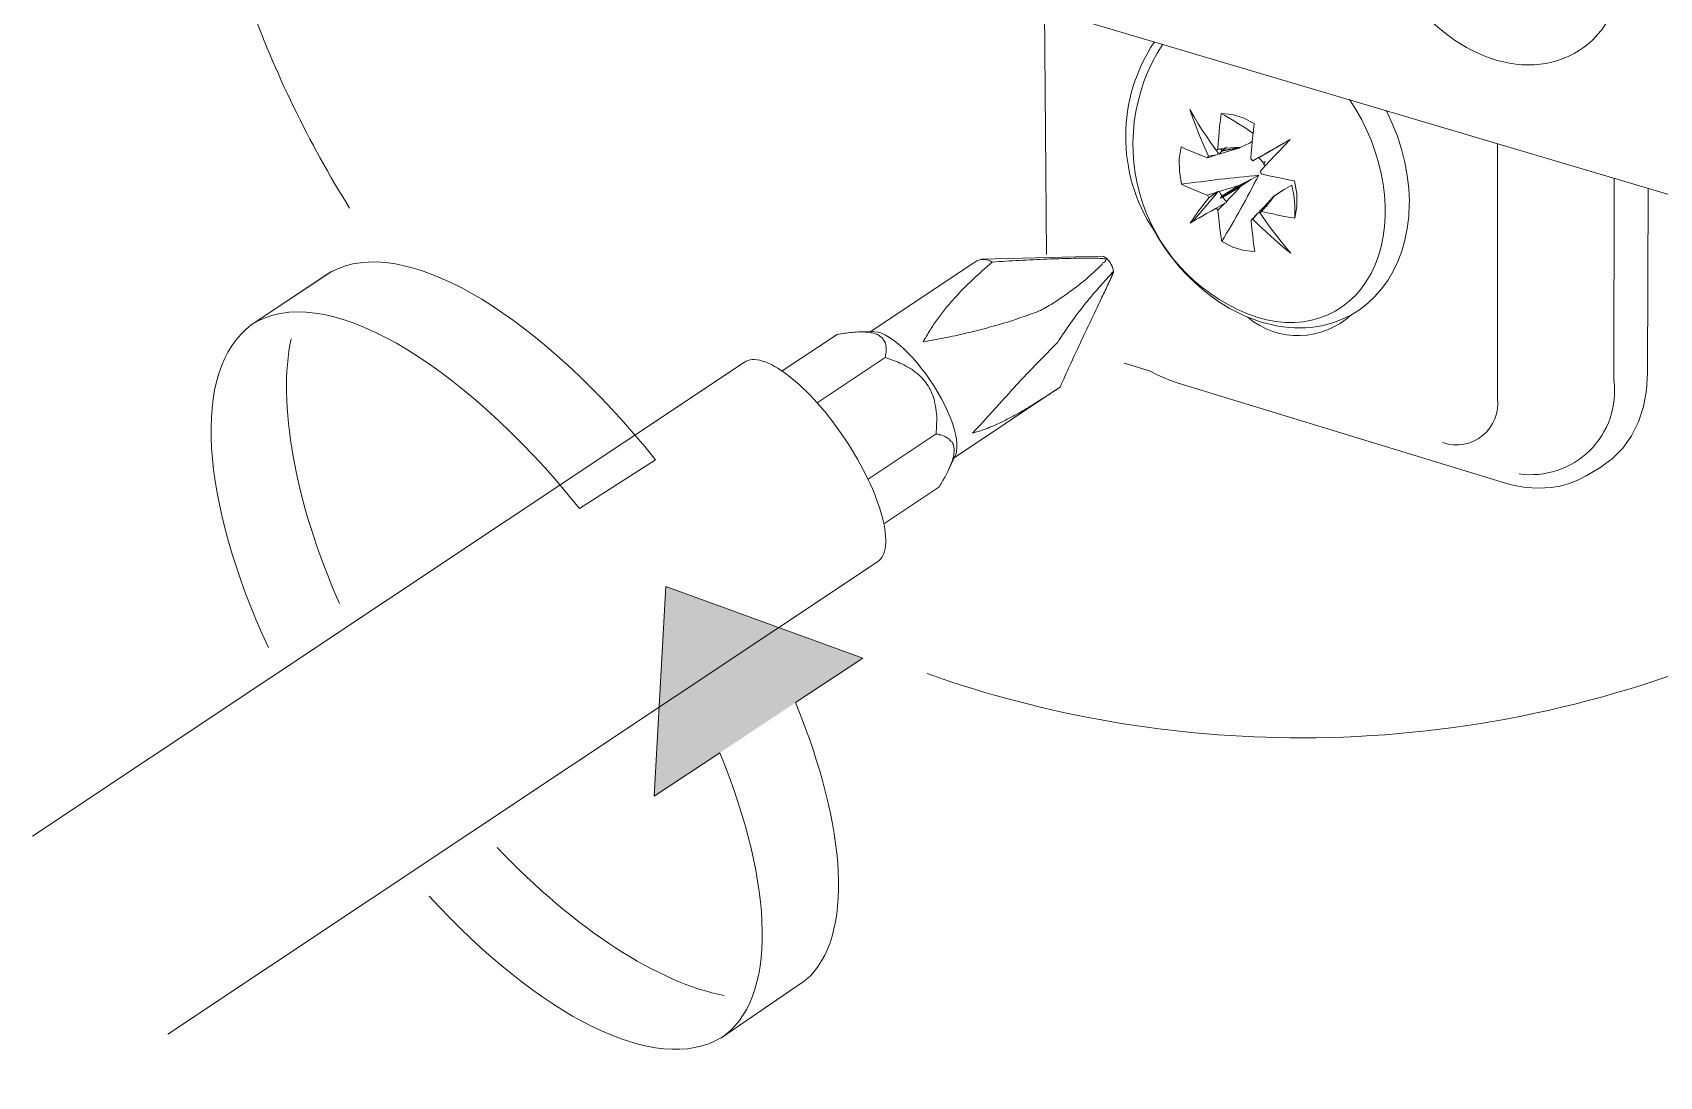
# Model space of a CAD drawing. Header units: metres. Extents: x -8.4 to 7.9, y -3.9 to 2.
# Drawn here: x 1.2531 to 1.3845, y -1.8803 to -1.796 of the extents above; entities that cross this region are included whole.
import ezdxf

# ---------------------------------------------------------------- set-up
doc = ezdxf.new("R2010")
doc.units = ezdxf.units.M
doc.header["$MEASUREMENT"] = 0
for name, color, linetype, lineweight in [('PDF15_Geometry_Num_Penna__1', 255, 'Continuous', 18), ('PDF15_Geometry_Num_Penna__7', 7, 'Continuous', 18), ('PDF15_Solid Fills_Num_Penna__7', 7, 'Continuous', 18)]:
    doc.layers.add(name, color=color, linetype=linetype, lineweight=lineweight)

msp = doc.modelspace()

# ---------------------------------------------------------------- hatches: boundary and pattern name
at = {"layer": 'PDF15_Geometry_Num_Penna__7', "linetype": 'Continuous', "lineweight": 18}
for points in [[(1.304266723870578, -1.840758711863838), (1.303319558563754, -1.857703438714881), (1.320161526976462, -1.846551908260386)], [(1.315579093757794, -1.872537893290662), (1.308695763866291, -1.877252870018594), (1.315282732302059, -1.87276277057617)]]:
    msp.add_hatch(color=7, dxfattribs=at).paths.add_polyline_path(points)
at = {"layer": 'PDF15_Solid Fills_Num_Penna__7', "linetype": 'Continuous', "lineweight": 18}
msp.add_hatch(color=7, dxfattribs=at).paths.add_polyline_path([(1.277845578801717, -1.815074151650339), (1.277229027833504, -1.81535562057061), (1.270799920273656, -1.819634246009443)])

# ---------------------------------------------------------------- linework, layer by layer
at = {"layer": 'PDF15_Geometry_Num_Penna__1', "color": 255, "linetype": 'Continuous', "lineweight": 18, "flags": 128}
for points in [[(1.277845578801717, -1.815074151650339), (1.277229027833504, -1.81535562057061), (1.270799920273656, -1.819634246009443)], [(1.297304165639098, -1.834459765063946), (1.30342499771484, -1.830519200180148)], [(1.308627258203157, -1.854190289598902), (1.303319558563754, -1.857703438714881), (1.304266723819271, -1.840758711863838), (1.320161526920095, -1.84655190815937), (1.314740644011166, -1.850138030699123)], [(1.315579093757794, -1.872537893290662), (1.315282732302059, -1.87276277057617), (1.308695763866291, -1.877252870018594)]]:
    msp.add_lwpolyline(points, dxfattribs=at)
at = {"layer": 'PDF15_Geometry_Num_Penna__1', "color": 255, "linetype": 'Continuous', "lineweight": 18}
for points in [[(1.30342499771484, -1.830519200180148), (1.294219921544485, -1.819050458619251), (1.283750469113229, -1.812588587481382), (1.277845578801717, -1.815074151650339)], [(1.30342499771484, -1.830519200180148), (1.294219921544485, -1.819050458619251), (1.283750469113229, -1.812588587481382), (1.277845578801717, -1.815074151650339)], [(1.270799920273656, -1.819634246009443), (1.276436744946814, -1.815882816326039), (1.287580829234594, -1.822401279098671), (1.297304165639098, -1.834459765063946)], [(1.270799920273656, -1.819634246009443), (1.276436744946814, -1.815882816326039), (1.287580829234594, -1.822401279098671), (1.297304165639098, -1.834459765063946)], [(1.314740644011166, -1.850138030699123), (1.318858430066987, -1.860199427658663), (1.319525615655778, -1.86910069610555), (1.315579093757794, -1.872537893290662)], [(1.314740644011166, -1.850138030699123), (1.318858430066987, -1.860199427658663), (1.319525615655778, -1.86910069610555), (1.315579093757794, -1.872537893290662)], [(1.308695763866291, -1.877252870018594), (1.313345213438181, -1.874158201149155), (1.313010131390239, -1.864953124978801), (1.308627258203156, -1.854190289598902)], [(1.308695763866291, -1.877252870018594), (1.313345213438181, -1.874158201149155), (1.313010131390239, -1.864953124978801), (1.308627258203156, -1.854190289598902)]]:
    msp.add_open_spline(points, degree=3, dxfattribs=at)
at = {"layer": 'PDF15_Geometry_Num_Penna__7', "color": 7, "linetype": 'Continuous', "lineweight": 18, "flags": 128}
for points in [[(1.32535797931958, -1.84780020048197, 0.0855698014119032), (1.355610675861335, -1.852984292077019, 0.4142274916396125), (1.446048575974122, -1.762544902710688, 0.4142096119965874), (1.355610675861335, -1.672108491851448, 0.305822266815929), (1.27171655583147, -1.728712040643365)], [(1.367001976237818, -1.829137768590499, 0.55948783518606), (1.37139542312508, -1.825556411662094), (1.37139542312508, -1.804977906157813)], [(1.34799210149397, -1.809158538713292), (1.347607874078996, -1.809009613358652), (1.347247474720765, -1.80886515576465), (1.346918349687009, -1.808726655184834), (1.346604117188717, -1.808594111619203), (1.346266056633682, -1.808445186264563), (1.345892253993533, -1.808273922106725, -0.01131451323626288), (1.352126865040221, -1.807543592167566)], [(1.350692713875028, -1.808422251759948), (1.351380749013469, -1.807971007935386), (1.352126865040221, -1.807543592167566, -0.01693269565457879), (1.349145230514955, -1.81289209735414), (1.34907672485182, -1.812443832036671), (1.349020133217056, -1.812034287311409), (1.348975455610664, -1.811650059896435), (1.348930778004272, -1.811256896960183), (1.348884611144333, -1.810829481192364), (1.348839933537941, -1.810364834085884), (1.348772917128353, -1.810285903647924), (1.3486926463622, -1.810207271060674), (1.348286080144031, -1.810432148346182), (1.3479256807858, -1.810634686828493), (1.347608469780415, -1.810829779043073), (1.347292748028576, -1.811007000215095), (1.346953198219995, -1.811199113922582), (1.346604712890136, -1.811406120165533), (1.346841504204014, -1.811054656328581), (1.347078295517893, -1.810713617266453), (1.347304662056947, -1.810400874021707), (1.347541453370827, -1.810082173762775), (1.347800583487902, -1.809745602461287), (1.348093966436545, -1.809359885792767), (1.348049288830152, -1.809260105805158), (1.347992697195389, -1.809158836564002), (1.348749237996965, -1.80891906674303), (1.348093966436545, -1.809359885792767)], [(1.355029718052881, -1.807992155335745), (1.355198003703625, -1.809055482367881), (1.355209917731996, -1.810071153286532), (1.355041632081252, -1.811022786302687, 0.07679904959812973), (1.354792628888293, -1.808343470247343), (1.354046512861542, -1.808773864522255)], [(1.373146040668885, -1.831665925410874, 0.496014873840391), (1.380802293150973, -1.824100517395124), (1.38083654598254, -1.807779787780027)], [(1.326199854349366, -1.819163939739488, -0.009259118009686677), (1.326846190388506, -1.818313575964488, -0.01655572557823337), (1.327544650301772, -1.817506400542333, -0.02205211148077184), (1.329024968326904, -1.815985872671451, -0.01328758923630952), (1.330615491114469, -1.814559167773991, 0.2499753900258008), (1.329364667060839, -1.814453877548259), (1.329059370083825, -1.81466088379121), (1.320755292309048, -1.820187503701935)], [(1.338893804802893, -1.814251041215239, 0.01152282210516216), (1.336951818178375, -1.814256998229424, 0.003790367608271878), (1.335044084385425, -1.814318057624827, 0.003971264328701121), (1.332796800783894, -1.814420816119529, 0.005422714482473132), (1.330615044338404, -1.814559316699345)], [(1.334508846660846, -1.818468458333315, 0.009649991357563045), (1.335646636370302, -1.817805740505162, 0.01069408202059961), (1.336723366684356, -1.817073027760329, 0.005935019424674516), (1.337777758195214, -1.816274787859454, 0.006367528380403044), (1.338788961353226, -1.815408042295444, 0.000896477824654919), (1.339360834715047, -1.814858507736819)], [(1.334001457977585, -1.826017782410772, 0.004494290410136595), (1.335034999938792, -1.825362510850351, -0.00345164157263286), (1.336086412942556, -1.824670007951271, 0.001055264417183639), (1.33687914260531, -1.822909710259416, -0.0001810161599022055), (1.337702699816476, -1.821138987792734, -0.004013184376490168), (1.338545617323743, -1.819356351297684, -0.002242725964369725), (1.339409384380659, -1.817537972717518, 0.005702578254219882), (1.339929133868356, -1.816434435839629)], [(1.339019646727564, -1.816847703698757, 0.01409488121960734), (1.338066524457862, -1.817994428929492, 0.01198993687506536), (1.336952562805148, -1.819456875912066, 0.008155590157633686), (1.335903532607059, -1.821036824999452, 0.005147868723101053), (1.334178977000317, -1.822779251648751, 0.005388793396193589), (1.332889283429126, -1.824130004615343, 0.00260522963754033), (1.33163086418241, -1.825525435188329, 0.001946000734026282), (1.330774543393225, -1.826475578950938)], [(1.325596706663069, -1.820061959627972, 0.01496725897817941), (1.325039725836713, -1.821007635629942, 0.002080829896104119), (1.326762643264553, -1.820681786953988, 0.01105735663870773), (1.328473795589377, -1.820306495060293, 0.01288409667065258), (1.330167076871645, -1.819885036306659, 0.008843971736486144), (1.331836530097169, -1.819405496664715, 0.004230785306207395), (1.333182815303123, -1.818957231347246)], [(1.321154710110195, -1.820341939294697, 0.04185389770793754), (1.320701977032087, -1.820245137814177, 0.04003123927051822), (1.320015431147192, -1.820206417221974)], [(1.324662944689472, -1.823645699362051, 0.04121590670123885), (1.323952570747837, -1.82312594987435, 0.03133438865086924), (1.323164755621785, -1.82271193738845)], [(1.332753463505693, -1.826756452169789, -0.01530450010522007), (1.331515893808628, -1.827417680744396, -0.0210146200979136), (1.330273856350922, -1.827965726049475, -0.01104393779764845), (1.32903062749038, -1.828381823490342, 0.002030792779306114), (1.329898862307937, -1.827433168981279)], [(1.326128370179136, -1.827622006330964, -0.01090511314132808), (1.326085181826292, -1.828433649513757), (1.320588346986496, -1.83209423473083)], [(1.326574401616288, -1.832310474345769, 0.0162253171957193), (1.327019688426663, -1.831486917134604, 0.03010276208058619), (1.327360727488784, -1.830696123501459, 0.03098950018433305), (1.327496249561521, -1.830225519380797, 0.03250682428013756), (1.327540927167921, -1.829807039134256, 0.06040800728090871), (1.327502206575708, -1.829428768733465, 0.09376229746031371), (1.327372641517126, -1.829123471756478)]]:
    msp.add_lwpolyline(points, format="xyb", dxfattribs=at)
for points in [[(1.422175543774474, -1.820056598315205), (1.31948555473538, -1.789577535234396)], [(1.334993151914138, -1.813933979135208), (1.334845715813044, -1.794123928460874)], [(1.348671350036487, -1.805498698122992), (1.348264783818317, -1.804922357000532), (1.347901405952994, -1.804390693484464), (1.34757525942633, -1.803893282799963), (1.34724762364612, -1.803383958087091), (1.346908073837539, -1.802831445021374), (1.346558099254133, -1.802232765095717), (1.346806804596383, -1.802923778741251), (1.347043595910262, -1.803553732991382), (1.347280387224141, -1.804140498888667), (1.347518667791566, -1.80471981851822), (1.347777797908642, -1.805328923218702), (1.348083094885656, -1.8059931303004)], [(1.351764529652379, -1.803360427881058), (1.350884380806451, -1.802898759281671), (1.349980403903781, -1.802627715136225), (1.349100255057853, -1.802560698726636), (1.349031749394718, -1.803092362242704), (1.348975157759955, -1.803576369645287), (1.348930480153562, -1.804018677948571), (1.348896227321995, -1.804458007744762), (1.348863463743974, -1.804922654851241), (1.348818786137582, -1.805431979564113)], [(1.349100255057853, -1.802560698726636), (1.349393638006495, -1.802730473630927), (1.349664682151942, -1.8028868452533), (1.350127840004875, -1.803159378652293), (1.350500153391478, -1.803384255937801), (1.350815875143316, -1.803576369645287), (1.351086919288763, -1.803744655296032), (1.351313285827817, -1.803893580650672), (1.351675174439594, -1.804166114049665)], [(1.362428031820732, -1.802325098815595), (1.362450370623928, -1.802342969858151), (1.362912039223315, -1.80335119450907), (1.363320094695031, -1.804390693484464), (1.363658155250066, -1.805440617234682), (1.363929199395512, -1.806502455013272), (1.364121313102999, -1.807567271298955), (1.364246410400898, -1.808624641316905), (1.36429108800729, -1.80967605432067), (1.364279173978919, -1.809880082056528)], [(1.3516416662348, -1.806388676042326), (1.351573160571665, -1.806309745604366), (1.351494230133706, -1.806230815166407), (1.351526993711726, -1.805722979707082), (1.351573160571665, -1.805247907825777), (1.351607413403233, -1.804808578029586), (1.351652091009625, -1.804367758979849), (1.351708682644389, -1.803892687098545), (1.351765274279152, -1.803361023582477)], [(1.345891956142824, -1.808273475330662), (1.34572367049208, -1.807222062326897), (1.345711756463708, -1.806209369915339), (1.345880042114453, -1.805257736899183)], [(1.345880339965162, -1.805257141197765), (1.346242228576939, -1.805431383862695), (1.346592203160346, -1.805575841456696), (1.346918349687009, -1.80571136352942), (1.347235560692394, -1.805846885602143), (1.347587024529346, -1.805982407674866), (1.347981676719145, -1.806141757804332)], [(1.348726601343059, -1.805906008967935), (1.347981974569854, -1.806141311028268), (1.348026652176247, -1.806062380590308), (1.34808324381101, -1.805992385673627)], [(1.348083690587074, -1.805992981375045), (1.348727048119123, -1.805906604669354)], [(1.349359385174928, -1.805376430406832), (1.348671350036487, -1.805498549197638), (1.348750280474447, -1.80546429636607), (1.348818786137582, -1.805431532788049)], [(1.348693093138265, -1.805498549197638), (1.34887329281738, -1.805814270949476)], [(1.348726601343059, -1.805906455743999), (1.348874037444153, -1.805814122024121)], [(1.348818190436163, -1.805431681713404), (1.349358789473509, -1.805376579332187)], [(1.35051176956914, -1.80536258034885), (1.349787992345585, -1.805577032859533), (1.348930182302853, -1.805836162976609), (1.34887359066809, -1.805813824173413)], [(1.350512514195913, -1.805362282498141), (1.349857242635493, -1.805475465767668), (1.349145379440309, -1.805600563065566), (1.349032196170782, -1.805710767828001), (1.34892943767608, -1.805835865125899)], [(1.349065406524867, -1.805431681713404), (1.349145826216373, -1.805599967364148)], [(1.350680650921303, -1.805287521970111), (1.34998070175449, -1.80540815150737), (1.349212246924543, -1.805542184326547), (1.349088638880191, -1.805418576282195)], [(1.349358938398864, -1.805376877182896), (1.349494460471587, -1.805294968237844), (1.349494460471587, -1.805361984647432), (1.349347024370493, -1.805440915085392), (1.349212991551316, -1.805542184326547)], [(1.349494460471587, -1.805361984647432), (1.349844435054994, -1.805329221069411), (1.350149732032007, -1.805306882266215), (1.350681395548076, -1.805287521970111)], [(1.350512514195913, -1.805361984647432), (1.350668885818286, -1.805287521970111)], [(1.350681246622721, -1.805287075194048), (1.351370771014708, -1.804957950160291), (1.351607562328587, -1.804820938834022)], [(1.352238261205492, -1.807243507577965), (1.352658230705579, -1.806784817485671), (1.353052882895377, -1.806364847985584), (1.353413282253608, -1.805982109824157), (1.353798998922128, -1.805577032859533), (1.354214500661576, -1.80513472455625), (1.354679147768056, -1.804649227900121), (1.354113231420421, -1.804978352933877), (1.353584546411446, -1.805286628417984), (1.353109474530141, -1.805553204802791), (1.352658230705579, -1.805813824173413), (1.352171244795903, -1.806083379065313), (1.351641070533381, -1.806388676042326)], [(1.354679147768056, -1.80466397151023), (1.352171244795903, -1.806098122675422), (1.352171244795903, -1.80616513908501)], [(1.351641070533381, -1.806388824967681), (1.352025297948355, -1.806175861710544)], [(1.352171840497322, -1.806097675899358), (1.352024404396227, -1.806176606337318)], [(1.352454054044366, -1.80651362441487), (1.352318531971643, -1.806334913989301), (1.352172585124095, -1.80616513908501)], [(1.35223885690691, -1.807243805428674), (1.35229693779522, -1.807336139148552), (1.352341615401612, -1.807441876150347)], [(1.352646018826498, -1.806446905855991), (1.352453905119011, -1.806513922265579)], [(1.3525209215286, -1.806618616789892), (1.352646018826498, -1.806447352632055)], [(1.352646018826498, -1.806798965394362), (1.352589427191735, -1.806706631674485), (1.3525209215286, -1.806618765715247)], [(1.350522641120028, -1.808375191347881), (1.349810777924845, -1.808592622365657), (1.348941053853742, -1.808854730989825)], [(1.351494974760479, -1.80789029039317), (1.349043663423089, -1.809382522446673), (1.349235777130577, -1.809315506037084)], [(1.349043663423089, -1.809382671372027), (1.349167271467441, -1.809212896467737), (1.349879134662626, -1.808773566671546), (1.350522492194674, -1.808375935974655)], [(1.349517097125493, -1.80966324674017), (1.349371150277945, -1.809494961089426), (1.349235628205222, -1.809314761410311), (1.350004083035169, -1.80885458206447), (1.350693607427156, -1.808421209282465)], [(1.350692862800383, -1.808421804983884), (1.350173113312686, -1.808986232077973), (1.349855902307301, -1.809315357111729), (1.349517841752266, -1.809663842441589)], [(1.351380749013469, -1.80797115686074), (1.351493932282996, -1.807889247915688), (1.350522938970737, -1.808374744571817)], [(1.352342062177676, -1.807441578299637), (1.352815644805434, -1.807551783062072), (1.353254974601625, -1.807642627528403), (1.353663030073341, -1.80773496124828), (1.354081510319882, -1.80781389168624), (1.354520840116073, -1.807901757645478), (1.355030164828945, -1.807992602111809)], [(1.346818420774045, -1.811278342211251), (1.348885504696461, -1.80884043415578)], [(1.348693093138265, -1.810207866762092), (1.349382617530252, -1.809811725318748)], [(1.348749833698383, -1.808919215668385), (1.348885355771106, -1.808840285230425)], [(1.349382468604897, -1.809812172094812), (1.348840380314005, -1.810364685160529)], [(1.348941798480515, -1.808855326691244), (1.349054981750042, -1.809044461891637), (1.349166675766023, -1.809212747542382)], [(1.349382170754188, -1.809812618870876), (1.349517692826911, -1.809732199179369), (1.349517692826911, -1.809663693516235)], [(1.353357137394909, -1.809224512645398), (1.352837387907212, -1.809788939739487), (1.352533580183745, -1.810118064773244), (1.352183605600338, -1.810469528610196), (1.352341466476258, -1.810387619665144), (1.352476988548981, -1.810286350423988)], [(1.352489200428062, -1.810310029555376), (1.352477286399691, -1.810286201498633), (1.352940444252623, -1.809732199179369), (1.353357435245618, -1.809224363720044)], [(1.352634998350255, -1.810149934799137), (1.352588831490317, -1.810196101659076), (1.352544153883924, -1.810228865237097), (1.352984972933661, -1.809710605002946), (1.353381114377006, -1.809235533121642)], [(1.352816091581499, -1.810015306278542), (1.352759499946735, -1.810004881503717), (1.353109474530141, -1.809575976482351), (1.353380518675587, -1.809236426673769)], [(1.353357137394909, -1.809224810496108), (1.354046661786896, -1.808773566671546)], [(1.353380518675587, -1.809236277748415), (1.354193651111927, -1.808704614232347)], [(1.354193502186572, -1.808703869605574), (1.354046066085478, -1.808773864522255)], [(1.37203818495571, -1.832413679616535), (1.372636864881366, -1.832584943774372), (1.37367636385676, -1.832774078974766), (1.374715862832154, -1.832832159863075), (1.375733023004351, -1.832774078974766), (1.376477649777556, -1.832648981676867), (1.37720142700111, -1.832443464687463), (1.377890951393098, -1.832164974274284), (1.378556647728343, -1.831823935212157), (1.379752518326109, -1.831112072016973), (1.380701172835172, -1.830434461653357), (1.381526219299883, -1.829588565638997), (1.382227657720241, -1.828593744269995), (1.38279208481433, -1.827473825603096), (1.383197161778954, -1.82623178814539), (1.383445867121204, -1.824898906221355), (1.383524797559164, -1.823500497141276), (1.383569475165556, -1.808593069141721)], [(1.349145528365664, -1.812892246279495), (1.350025677211592, -1.813359871893067), (1.350929654114262, -1.813629426784967), (1.35180980296019, -1.813705378715834), (1.351742786550602, -1.813255624144819), (1.351686194915838, -1.812828208376999), (1.351641517309445, -1.812443980962026), (1.351595350449507, -1.812046350265134), (1.351550672843115, -1.81162935927214), (1.351516420011547, -1.811167690672753)], [(1.352047041050133, -1.810614730830971), (1.351662813635159, -1.811098738233554), (1.351583883197199, -1.811135969572214), (1.351515377534065, -1.811168733150235)], [(1.351515973235483, -1.811168286374172), (1.352046147498005, -1.810614284054908)], [(1.351662664709805, -1.811098887158909), (1.352195817479419, -1.811618636646606), (1.352681314135548, -1.81207285897826), (1.353142982734935, -1.812488360717709), (1.35361805461624, -1.812918754992621), (1.35413631485039, -1.813372977324276), (1.354712655972851, -1.813846559952034), (1.354249498119917, -1.813280643604398), (1.353820593098551, -1.812750469341877), (1.353437854937124, -1.812253058657376), (1.353064052296975, -1.811752669465782), (1.352681314135548, -1.811213559681982), (1.352252409114182, -1.810601476474408)], [(1.352183605600338, -1.810533715438047), (1.352046594274069, -1.810615624383099)], [(1.35229693779522, -1.810670428913607), (1.352183754525693, -1.810533417587337)], [(1.352669400107177, -1.810094236716501), (1.352352189101792, -1.810469528610196), (1.3523075114954, -1.810533566512692), (1.352252409114182, -1.810602072175827)], [(1.355041334230543, -1.811022190601269), (1.354543923546042, -1.810931346134938), (1.354080765693109, -1.810839012415061), (1.353662285446568, -1.810763060484194), (1.353255719228398, -1.810670726764317), (1.352826814207033, -1.810570946776707), (1.352351742325728, -1.810469677535551)], [(1.352669251181822, -1.810094236716501), (1.352816687282917, -1.810015306278542)], [(1.352680867359485, -1.810094236716501), (1.352713630937505, -1.810051048363655), (1.352759797797444, -1.810004881503717)], [(1.277845578801717, -1.815074151650339), (1.277229027833504, -1.81535562057061), (1.270799920273656, -1.819634246009443)], [(1.339513185352844, -1.814085138370168), (1.329780913427061, -1.814335332965965)], [(1.340048423077424, -1.816196750973622), (1.340393929900191, -1.815408935847572)], [(1.321015315978251, -1.820170228360796), (1.319849230451413, -1.820200013431724)], [(1.32772619030908, -1.82984218551795), (1.327763421647741, -1.829553270329947), (1.327766400154833, -1.829225634549737), (1.327730658069719, -1.828857788923774), (1.327656195392399, -1.828457179719789), (1.327545990629964, -1.828032742459063), (1.327401533035963, -1.827577030873862), (1.327231758131672, -1.827096001978372), (1.327015816367443, -1.82660752681515), (1.326780514307111, -1.826107137623556), (1.32651542717585, -1.825594834403591), (1.326232469002032, -1.825082531183627), (1.325919725757286, -1.824568738710115), (1.325589111469983, -1.824071328025615), (1.325243604647216, -1.823585831369485), (1.324886183796078, -1.823116716502367), (1.324522805930754, -1.822661004917165), (1.324149003290605, -1.822239546163531), (1.32377371139691, -1.821850850987919), (1.323396930249669, -1.821484494615502), (1.323030573877252, -1.821167283610117), (1.322676131533207, -1.820891771704031), (1.32233062471044, -1.820653491136606), (1.322007456690869, -1.820455420414933), (1.321688756431938, -1.820312452074478), (1.321398351990388, -1.820220118354601), (1.321133264859127, -1.820185865523033), (1.321015613828961, -1.820170972987569)], [(1.31808774135672, -1.820397041675914), (1.313652744295514, -1.823348742204897)], [(1.310622560104636, -1.822651175843759), (1.25313886246679, -1.860917545718741)], [(1.321976778067814, -1.822261587116019), (1.316471007706739, -1.825926640093732)], [(1.343317781387856, -1.823340551310392), (1.341261122240265, -1.822710597060261)], [(1.345553150961016, -1.824314969905807), (1.344740018524676, -1.824021586957165), (1.343937310863162, -1.823671612373759), (1.343317781387856, -1.823340998086456)], [(1.372038333881064, -1.832412786064407), (1.345553448811725, -1.824315714532581)], [(1.327530800243791, -1.830365062438094), (1.335834878018569, -1.824835464020278)], [(1.297304165639098, -1.834459765063946), (1.30342499771484, -1.830519200180148)], [(1.327161465364282, -1.831182364784364), (1.327643983513318, -1.830129462527053)], [(1.326303357470841, -1.832739379367135), (1.321868360409634, -1.835691079896117)], [(1.264050027499911, -1.876913022359303), (1.321352036205094, -1.838765792768033)], [(1.308627258203157, -1.854190289598902), (1.303319558563754, -1.857703438714881), (1.304266723819271, -1.840758711863838), (1.320161526920095, -1.84655190815937), (1.314740644011166, -1.850138030699123)], [(1.315579093757794, -1.872537893290662), (1.315282732302059, -1.87276277057617), (1.308695763866291, -1.877252870018594)]]:
    msp.add_lwpolyline(points, dxfattribs=at)
at = {"layer": 'PDF15_Geometry_Num_Penna__7', "color": 7, "linetype": 'Continuous', "lineweight": 18}
for centre, radius, start, end in [((1.355251423739656, -1.762651508674962), 0.09008848640828468, 199.9566696226208, 211.857755202413), ((1.355154435544919, -1.804421120160843), 0.0137670412317255, 146.2179609224866, 213.356091783373), ((1.356744001368054, -1.805037062158525), 0.01477063458209562, 146.8406557920865, 251.1833757266314), ((1.338618140421182, -1.815621926963417), 0.001822682449165516, 10.44679740331492, 46.10293303804464), ((1.355313645501651, -1.814152881466497), 0.006341896601738667, 230.093401950916, 312.9963240644887), ((1.320128300585948, -1.821577483368285), 0.001927018981073205, 352.6131651726136, 4.90509527455111), ((1.320672858078964, -1.82753513590493), 0.0056169814791716, 30.15502009512535, 37.22511495649699)]:
    msp.add_arc(centre, radius, start, end, dxfattribs=at)
msp.add_ellipse((1.371335960665829, -1.786505882443245), major_axis=(-0.006266233029062163, 0.01119769849390087), ratio=0.7424127686922887, dxfattribs=at)
for centre, major_axis, ratio, start_param, end_param in [((1.352017343229913, -1.80731761455745), (-0.006239681122041748, 0.01122213419388914), 0.7343374851081754, 2.489824099070047, 4.831727014374606), ((1.352886326643013, -1.806894153889975), (-0.00677358746891235, 0.0118867640054171), 0.7707172472772276, 1.560336630506052, 4.066514896030974), ((1.315757937726921, -1.829870819371964), (-0.005121939486623452, 0.007229392667515762), 0.3417247397106075, 4.60902136551065, 6.288502803339159), ((1.316402553106093, -1.831021851422499), (-0.004961911608445584, 0.007734770063746683), 0.3411376798325192, 3.136553224902093, 4.771483330553191)]:
    msp.add_ellipse(centre, major_axis=major_axis, ratio=ratio, start_param=start_param, end_param=end_param, dxfattribs=at)
for points in [[(1.30342499771484, -1.830519200180148), (1.294219921544485, -1.819050458619251), (1.283750469113229, -1.812588587481382), (1.277845578801717, -1.815074151650339)], [(1.339385258473208, -1.814268912257796), (1.339222929836649, -1.814251041215239), (1.33906506896073, -1.814251041215239), (1.338893804802893, -1.814251041215239)], [(1.339360834715047, -1.814858507736819), (1.339495889567814, -1.814858507736819), (1.339506454001082, -1.814580017323641), (1.339631878860492, -1.814580017323641)], [(1.339881179904162, -1.814309122103549), (1.33972034052115, -1.814294229568084), (1.339549076363313, -1.814268912257796), (1.339385258473209, -1.814268912257796)], [(1.339881179904162, -1.814309122103549), (1.339788846184284, -1.814187003312743), (1.339657791872201, -1.814105094367691), (1.339513334278199, -1.814085734071587)], [(1.339631878860493, -1.81458001732364), (1.339762475443163, -1.81458001732364), (1.339757012049231, -1.814308973178195), (1.339880584202744, -1.814308973178195)], [(1.270799920273656, -1.819634246009443), (1.276436744946814, -1.815882816326039), (1.287580829234594, -1.822401279098671), (1.297304165639098, -1.834459765063946)], [(1.339977236757905, -1.815787355173714), (1.339668961273799, -1.816123926475202), (1.339336857732949, -1.816475390312155), (1.339019646727563, -1.816847703698758)], [(1.340208071057599, -1.815534182070825), (1.340318687614155, -1.815534182070825), (1.339859774392118, -1.815787355173714), (1.339977236757906, -1.815787355173714)], [(1.339929133868356, -1.816434435839629), (1.340028913855966, -1.816246789892781), (1.340107844293925, -1.816054676185295), (1.340188263985432, -1.815868519491993)], [(1.34041060953991, -1.81529143374276), (1.34050968688208, -1.81529143374276), (1.340098988953599, -1.815534182070825), (1.340208071057599, -1.815534182070825)], [(1.340188263985432, -1.815868519491993), (1.340273151437577, -1.815682362798692), (1.340338678593619, -1.81548429207702), (1.340410162763846, -1.815292178369532)], [(1.340394525601609, -1.815408489071507), (1.340434096052006, -1.815408489071507), (1.34041090739062, -1.815290838041342), (1.34041090739062, -1.815290838041342)], [(1.333182815303123, -1.818957231347246), (1.333634059127685, -1.818803838231966), (1.334071899670329, -1.818631084820582), (1.334508250959427, -1.818468756184024)], [(1.272175394849119, -1.845696034146248), (1.266705366573158, -1.833835618902646), (1.265883298615541, -1.823264897230234), (1.270799324572237, -1.819634097084089)], [(1.319255911838524, -1.82024513781418), (1.318874662930643, -1.820274922885109), (1.31848596775503, -1.820335982280512), (1.318088337058138, -1.820397041675915)], [(1.320015431147192, -1.820206417221974), (1.319769704312034, -1.820193013940056), (1.319515041955599, -1.820213863489706), (1.319255911838525, -1.82024513781418)], [(1.321527023496798, -1.820516181959627), (1.321645986800202, -1.820516181959627), (1.321296189197104, -1.820394063168821), (1.321154710110194, -1.820341939294698)], [(1.326199854349365, -1.819163939739487), (1.325985401838683, -1.819461790448769), (1.325776906342185, -1.819750705636773), (1.325596706663069, -1.820061959627972)], [(1.277911403808468, -1.842136718170331), (1.274234436802384, -1.833780516521429), (1.272925382935091, -1.825947042867317), (1.274009559516875, -1.820758483511628)], [(1.321786153613873, -1.820745527005774), (1.321901125530913, -1.820745527005774), (1.321403092902638, -1.820516181959627), (1.321527023496798, -1.820516181959627)], [(1.321954439264617, -1.821025506672499), (1.322060081834935, -1.821025506672499), (1.3216747379387, -1.820745527005774), (1.321786153613873, -1.820745527005774)], [(1.322048262238041, -1.821412712594565), (1.322030391195484, -1.82126974425411), (1.322003584631648, -1.821141668449119), (1.321954439264616, -1.821025506672499)], [(1.323164755621784, -1.822711937388453), (1.322774571192624, -1.82253471621643), (1.32237842974928, -1.822394726383068), (1.321976331291749, -1.822260693563891)], [(1.321976778067814, -1.822261587116019), (1.321999116871009, -1.822112661761378), (1.322025923434845, -1.821968204167376), (1.322039326716762, -1.821825235826921)], [(1.325145462838508, -1.824137153032366), (1.324989091216135, -1.823962910367436), (1.324840165861494, -1.823797603223785), (1.324662944689471, -1.823645699362051)], [(1.325811159173753, -1.825327066615947), (1.325738185749979, -1.825114103358811), (1.325636916508823, -1.824907097115859), (1.325529690253482, -1.824713494154826)], [(1.325994337359961, -1.825983827429913), (1.325954127514208, -1.825766396412138), (1.325888600358166, -1.825545986887269), (1.325811159173753, -1.825327066615947)], [(1.326116456150766, -1.826805895387531), (1.326091138840478, -1.826534851242085), (1.32605688600891, -1.82625487157536), (1.325994337359961, -1.825983827429913)], [(1.326128370179138, -1.827622006330964), (1.326134327193324, -1.827347983678424), (1.32614028420751, -1.827078428786524), (1.326116456150766, -1.826805895387532)], [(1.330774543393225, -1.826475578950938), (1.330479671191036, -1.826783854435045), (1.330192245256579, -1.827112979468801), (1.329898862307937, -1.827433168981279)], [(1.332753463505693, -1.826756452169791), (1.333167475991595, -1.82652859637719), (1.333578509970405, -1.826269466260114), (1.334001457977585, -1.826017782410772)], [(1.326388244922986, -1.82850692078824), (1.326490949445052, -1.82850692078824), (1.325981540508589, -1.828433947364466), (1.326085926453066, -1.828433947364466)], [(1.32696756455254, -1.828742222848573), (1.326800768155342, -1.828634996593231), (1.32659822967303, -1.828559044662364), (1.326388244922986, -1.82850692078824)], [(1.327190952584501, -1.828906040738678), (1.327276257048439, -1.828906040738678), (1.326874978963893, -1.828742222848573), (1.32696756455254, -1.828742222848573)], [(1.327372641517163, -1.829123471756454), (1.327467229636344, -1.829123471756454), (1.327096083509891, -1.828906040738678), (1.327190952584501, -1.828906040738678)], [(1.327644281364027, -1.830129611452407), (1.327690830960961, -1.830129611452407), (1.327726190309078, -1.82984218551795), (1.327726190309079, -1.82984218551795)], [(1.326303357470841, -1.832739379367135), (1.326398669697811, -1.832599389533772), (1.32648206789641, -1.832447485672039), (1.326574401616287, -1.832310474345769)], [(1.314740644011166, -1.850138030699123), (1.318858430066987, -1.860199427658663), (1.319525615655778, -1.86910069610555), (1.315579093757794, -1.872537893290662)], [(1.308695763866291, -1.877252870018594), (1.313345213438181, -1.874158201149155), (1.313010131390239, -1.864953124978801), (1.308627258203156, -1.854190289598902)], [(1.290641245272464, -1.861834330201911), (1.296963126576971, -1.868521078625287), (1.303734762452493, -1.872796725557028), (1.308967999414575, -1.873806439461493)], [(1.285162728251289, -1.865772810130744), (1.294019319091784, -1.875461893703682), (1.303504374928864, -1.880342177575264), (1.308765907708327, -1.877199852592342)]]:
    msp.add_open_spline(points, degree=3, dxfattribs=at)

doc.saveas('drawing.dxf')
